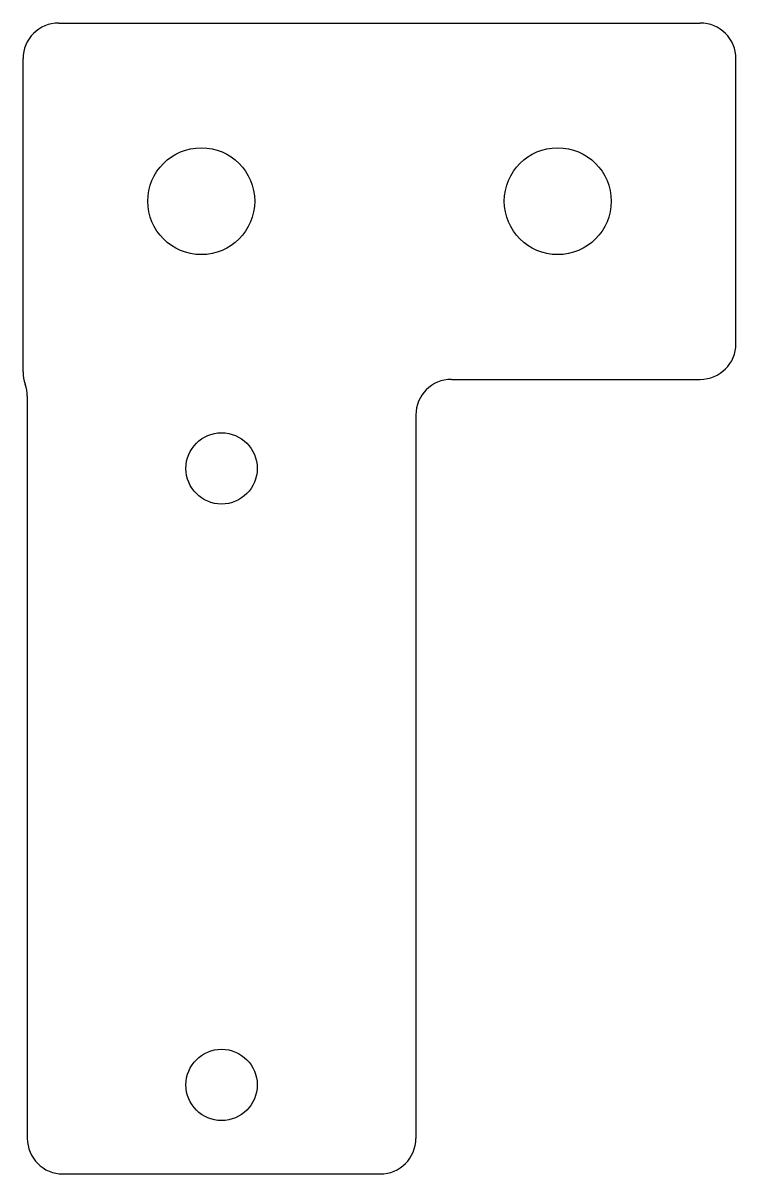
# Model space of a CAD drawing. Header units: millimetres. Extents: x 0 to 20, y -22.3 to 10.
import ezdxf

# ---------------------------------------------------------------- set-up
doc = ezdxf.new("R2010")
doc.units = ezdxf.units.MM

msp = doc.modelspace()

# ---------------------------------------------------------------- linework, layer by layer
at = {"color": 7, "linetype": 'Continuous', "lineweight": 25}
for p, q in [((1, 10), (19, 10)), ((0, 0.207), (0, 9)), ((20, 1), (20, 9)), ((12.02, 0), (19, 0)), ((0.12, -0.475), (0.12, -21.3)), ((11.02, -1), (11.02, -21.3)), ((1.12, -22.3), (10.02, -22.3))]:
    msp.add_line(p, q, dxfattribs=at)
for centre, radius in [((5, 5), 1.5), ((15, 5), 1.5), ((5.57, -2.5), 1), ((5.57, -19.8), 1)]:
    msp.add_circle(centre, radius, dxfattribs=at)
for centre, start, end in [((1, 9), 90, 180), ((19, 9), 0, 90), ((19, 1), 270, 0), ((1, 0.207), 180, 199.9484), ((12.02, -1), 90, 180), ((-0.88, -0.475), 0, 19.9484), ((1.12, -21.3), 180, 270), ((10.02, -21.3), 270, 0)]:
    msp.add_arc(centre, 1, start, end, dxfattribs=at)

doc.saveas('drawing.dxf')
